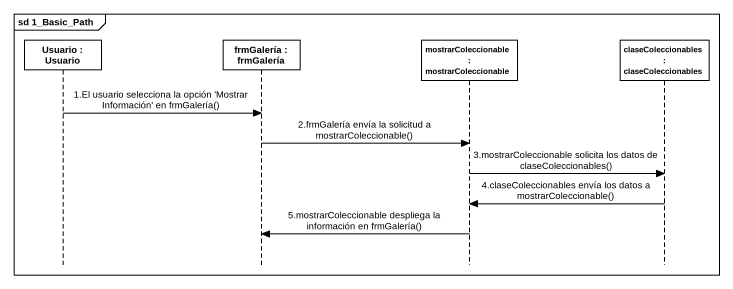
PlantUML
@startuml
mainframe sd 1_Basic_Path
hide footbox
participant "Usuario : Usuario" as Usuario
participant "frmGalería : frmGalería" as frmGalería
participant "mostrarColeccionable : mostrarColeccionable" as mostrarColeccionable
participant "claseColeccionables : claseColeccionables" as claseColeccionables

Usuario -> frmGalería : 1.El usuario selecciona la opción 'Mostrar Información' en frmGalería()
frmGalería -> mostrarColeccionable : 2.frmGalería envía la solicitud a mostrarColeccionable()
mostrarColeccionable -> claseColeccionables : 3.mostrarColeccionable solicita los datos de claseColeccionables()
claseColeccionables -> mostrarColeccionable : 4.claseColeccionables envía los datos a mostrarColeccionable()
mostrarColeccionable -> frmGalería : 5.mostrarColeccionable despliega la información en frmGalería()
@enduml
